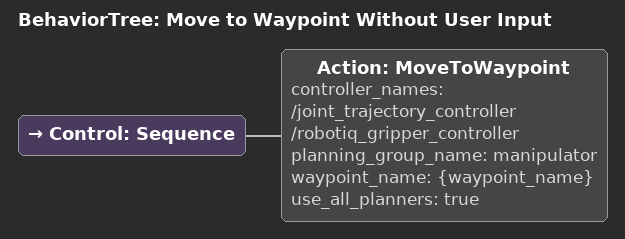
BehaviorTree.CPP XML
<?xml version="1.0"?>
<root BTCPP_format="4" main_tree_to_execute="Move to Waypoint Without User Input">
    <BehaviorTree ID="Move to Waypoint Without User Input" _description="Single-node behavior to move to a specified waypoint">
        <Control ID="Sequence">
            <Action ID="MoveToWaypoint" controller_names="/joint_trajectory_controller /robotiq_gripper_controller" planning_group_name="manipulator" waypoint_name="{waypoint_name}" use_all_planners="true"/>
        </Control>
    </BehaviorTree>
</root>
